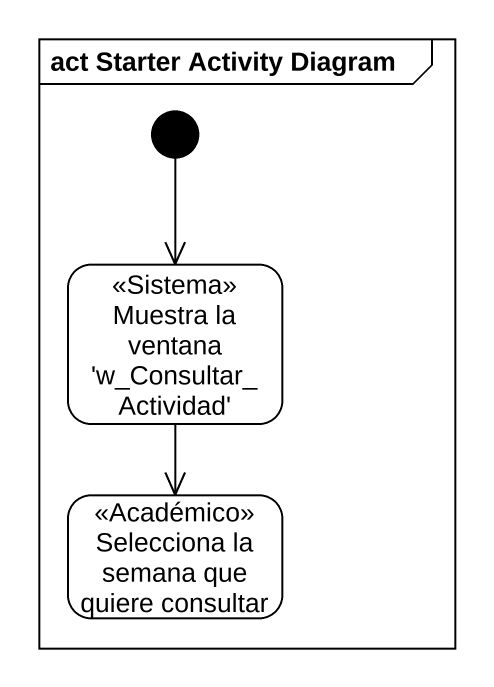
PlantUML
@startuml
mainframe act Starter Activity Diagram
hide empty description
state "Muestra la ventana 'w_Consultar_Actividad'" as Muestra_la_ventana_w <<Sistema>>
state "Selecciona la semana que quiere consultar" as Selecciona_la_semana_que <<Académico>>
[*] --> Muestra_la_ventana_w
Muestra_la_ventana_w --> Selecciona_la_semana_que
@enduml
